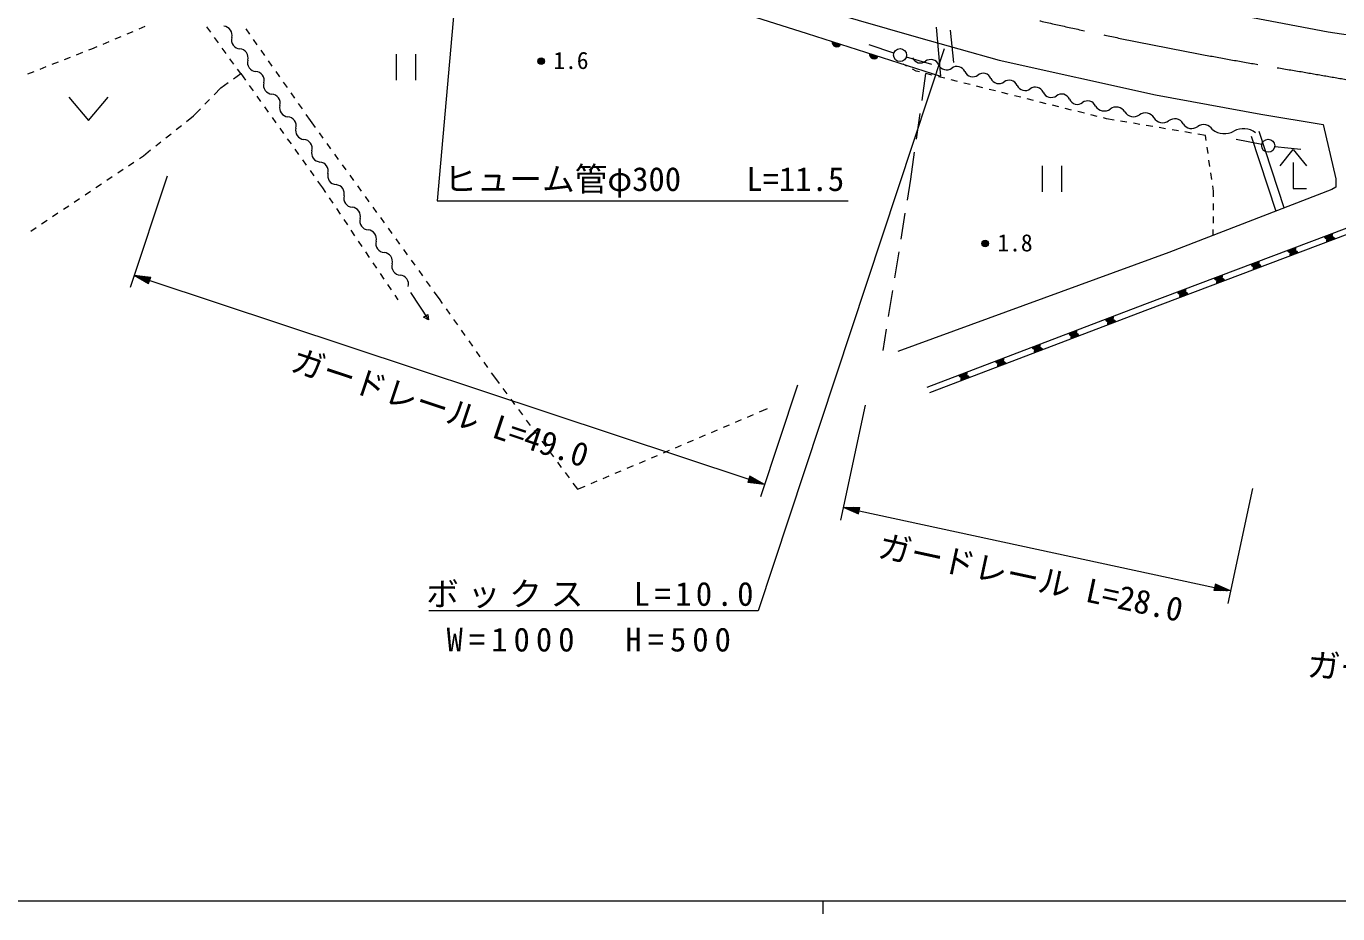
# Model space of a CAD drawing. Units: millimetres, scale not verified. Extents: x 40000 to 680000, y 20000 to 380000.
# Drawn here: x 107065 to 207408, y 204000 to 271912 of the extents above; entities that cross this region are included whole.
import ezdxf
from ezdxf.enums import TextEntityAlignment as Align

# ---------------------------------------------------------------- set-up
doc = ezdxf.new("R2010")
doc.units = ezdxf.units.MM
doc.header["$LTSCALE"] = 1000
doc.linetypes.add('CHAIN', pattern=[18.5, 12, -1.5, 3.5, -1.5])
for name, color, linetype, lineweight in [('M-BGD', 7, 'Continuous', 13), ('M-BMK', 2, 'CHAIN', 13), ('M-STR-HTXT', 7, 'Continuous', 13), ('M-STR-STRD', 7, 'Continuous', 13), ('M-TTL-BAND', 7, 'Continuous', 13)]:
    doc.layers.add(name, color=color, linetype=linetype, lineweight=lineweight)
doc.styles.add('ＭＳ ゴシック', font='')
doc.styles.get('ＭＳ ゴシック').set_extended_font_data('MS Gothic')

msp = doc.modelspace()

# ---------------------------------------------------------------- linework, layer by layer
at = {"layer": 'M-BGD'}
for p, q in [((114304, 271108), (113842, 270914)), ((115226, 271494), (114765, 271301)), ((116148, 271881), (115687, 271688)), ((121181, 271450), (120887, 271854)), ((121769, 270641), (121475, 271045)), ((123854, 271713), (124141, 271304)), ((176679, 271831), (177022, 268094)), ((178035, 269141), (177791, 271609)), ((112069, 270170), (111827, 270075)), ((112459, 270334), (112069, 270170)), ((113381, 270721), (112920, 270527)), ((122357, 269831), (122063, 270236)), ((124429, 270895), (124717, 270486)), ((125005, 270077), (125292, 269668)), ((173443, 269861), (171545, 270491)), ((109500, 269160), (109035, 268977)), ((110431, 269526), (109965, 269343)), ((111361, 269892), (110896, 269709)), ((122944, 269022), (122650, 269427)), ((125580, 269259), (125868, 268850)), ((135358, 269780), (135358, 267780)), ((136858, 269780), (136858, 267780)), ((174435, 268862), (174153, 269013)), ((174398, 269566), (176321, 269015)), ((107639, 268428), (107173, 268245)), ((108569, 268794), (108104, 268611)), ((122921, 267892), (123479, 268286)), ((123479, 268286), (123238, 268618)), ((123479, 268286), (123839, 267783)), ((126155, 268441), (126443, 268032)), ((175158, 268475), (174876, 268626)), ((175408, 268412), (175158, 268475)), ((175877, 268295), (175581, 266234)), ((176378, 268170), (175893, 268291)), ((177348, 267927), (176863, 268049)), ((121435, 266673), (121954, 267210)), ((121954, 267210), (122512, 267604)), ((124129, 267376), (124420, 266969)), ((126731, 267623), (127019, 267215)), ((178318, 267685), (177833, 267806)), ((179288, 267442), (178803, 267563)), ((180258, 267200), (179773, 267321)), ((181228, 266957), (180743, 267078)), ((110336, 266487), (111836, 264687)), ((111836, 264687), (113336, 266487)), ((120740, 265954), (121087, 266313)), ((124711, 266562), (125001, 266156)), ((127306, 266806), (127594, 266397)), ((127882, 265988), (128169, 265579)), ((182199, 266715), (181714, 266836)), ((183169, 266472), (182684, 266593)), ((184139, 266230), (183654, 266351)), ((185109, 265987), (184624, 266108)), ((119324, 264621), (119873, 265057)), ((119873, 265057), (120392, 265595)), ((125292, 265749), (125583, 265342)), ((125873, 264935), (126164, 264528)), ((128457, 265170), (128789, 264699)), ((175438, 265244), (175153, 263265)), ((186079, 265744), (185594, 265866)), ((187049, 265502), (186564, 265623)), ((188019, 265259), (187534, 265381)), ((188990, 265017), (188505, 265138)), ((118541, 263999), (118932, 264310)), ((126455, 264122), (126745, 263715)), ((128789, 264699), (129182, 264154)), ((189725, 264833), (189475, 264896)), ((190296, 264737), (189725, 264833)), ((191282, 264570), (190789, 264654)), ((192268, 264404), (191775, 264487)), ((193254, 264238), (192761, 264321)), ((194240, 264072), (193747, 264155)), ((195226, 263905), (194733, 263988)), ((116975, 262755), (117366, 263066)), ((117758, 263377), (118149, 263688)), ((127036, 263308), (127327, 262901)), ((129475, 263749), (129768, 263343)), ((130061, 262938), (130354, 262533)), ((196213, 263739), (195719, 263822)), ((197277, 263559), (196706, 263656)), ((197336, 263156), (197277, 263559)), ((201596, 262861), (199633, 263242)), ((200793, 263488), (202668, 257757)), ((203305, 258004), (201392, 263865)), ((115722, 261799), (116034, 262008)), ((116034, 262008), (116583, 262444)), ((127618, 262494), (127908, 262088)), ((130647, 262128), (130940, 261722)), ((175011, 262275), (174714, 260214)), ((197482, 262167), (197409, 262661)), ((202584, 262712), (204573, 262496)), ((203004, 261237), (204004, 262487)), ((204004, 262487), (205004, 261237)), ((114061, 260686), (114476, 260964)), ((114892, 261243), (115307, 261521)), ((128199, 261681), (128490, 261274)), ((131233, 261317), (131525, 260912)), ((184781, 261241), (184781, 259241)), ((186281, 261241), (186281, 259241)), ((197627, 261177), (197555, 261672)), ((204004, 261487), (204004, 259487)), ((113230, 260129), (113645, 260408)), ((128780, 260867), (129071, 260460)), ((129362, 260054), (129722, 259550)), ((131818, 260507), (132111, 260101)), ((174714, 260214), (174452, 258593)), ((197773, 260188), (197700, 260683)), ((111568, 259016), (111984, 259295)), ((112399, 259573), (112815, 259851)), ((129722, 259550), (129956, 259202)), ((132404, 259696), (132697, 259291)), ((197905, 259290), (197846, 259693)), ((197902, 258846), (197905, 259290)), ((204004, 259487), (205004, 259487)), ((109907, 257903), (110322, 258182)), ((110737, 258460), (111153, 258738)), ((130235, 258787), (130515, 258373)), ((130794, 257958), (131073, 257543)), ((132990, 258886), (133283, 258480)), ((133576, 258075), (133869, 257670)), ((197895, 257846), (197899, 258346)), ((108245, 256790), (108660, 257068)), ((109076, 257347), (109491, 257625)), ((131353, 257129), (131632, 256714)), ((134161, 257265), (134454, 256860)), ((174293, 257606), (173974, 255631)), ((197889, 256846), (197892, 257346)), ((107414, 256234), (107830, 256512)), ((131911, 256299), (132191, 255884)), ((134747, 256454), (135040, 256049)), ((197883, 255902), (197885, 256346)), ((132470, 255470), (132750, 255055)), ((135333, 255644), (135626, 255239)), ((133029, 254640), (133308, 254226)), ((135919, 254833), (136212, 254428)), ((136504, 254023), (136797, 253618)), ((173815, 254644), (173496, 252670)), ((133588, 253811), (133867, 253396)), ((134146, 252982), (134426, 252567)), ((137090, 253212), (137383, 252807)), ((134705, 252152), (134984, 251738)), ((137676, 252402), (137969, 251997)), ((135264, 251323), (135498, 250975)), ((136467, 251531), (137834, 249438)), ((138262, 251591), (138655, 251047)), ((138655, 251047), (138897, 250705)), ((173337, 251682), (173018, 249708)), ((139185, 250297), (139474, 249888)), ((137472, 249649), (137786, 249855)), ((137834, 249438), (137472, 249649)), ((137786, 249855), (137834, 249438)), ((139762, 249480), (140051, 249072)), ((140340, 248663), (140628, 248255)), ((172859, 248721), (172597, 247100)), ((140917, 247847), (141205, 247438)), ((141494, 247030), (141782, 246622)), ((142071, 246213), (142359, 245805)), ((142648, 245397), (142889, 245055)), ((142889, 245055), (143237, 244585)), ((143535, 244183), (143833, 243781)), ((144130, 243379), (144428, 242977)), ((144725, 242576), (145023, 242174)), ((162258, 242009), (162718, 242204)), ((163178, 242399), (163771, 242651)), ((145321, 241772), (145618, 241370)), ((145916, 240968), (146213, 240566)), ((159497, 240836), (159957, 241031)), ((160417, 241227), (160877, 241422)), ((161337, 241618), (161798, 241813)), ((146511, 240165), (146808, 239763)), ((156735, 239663), (157196, 239859)), ((157656, 240054), (158116, 240250)), ((158576, 240445), (159036, 240640)), ((147106, 239361), (147404, 238959)), ((154894, 238881), (155355, 239077)), ((155815, 239272), (156275, 239468)), ((147701, 238557), (147999, 238156)), ((152133, 237709), (152593, 237904)), ((153054, 238100), (153514, 238295)), ((153974, 238490), (154434, 238686)), ((148296, 237754), (148594, 237352)), ((148891, 236950), (149240, 236480)), ((150292, 236927), (150752, 237122)), ((151213, 237318), (151673, 237513)), ((149240, 236480), (149832, 236731))]:
    msp.add_line(p, q, dxfattribs=at)
for points in [[(77141, 311282), (88062, 305888), (110612, 295240), (122254, 289823), (138454, 283167), (142436, 281607), (155855, 276853), (163712, 274413), (175337, 271058), (181490, 269309), (193474, 266672), (201511, 265174), (206283, 264403), (207269, 260223), (207251, 259595), (206946, 259415), (194496, 254590), (173758, 247019)], [(107131, 295599), (126649, 286899), (140499, 280745), (155604, 274933), (166816, 271363), (177022, 268094)], [(175983, 244301), (192658, 250643), (215094, 259116)], [(215281, 258686), (192844, 250213), (176170, 243872)]]:
    msp.add_lwpolyline(points, dxfattribs=at)
for centre, radius in [((173918, 269704), 500), ((146459, 269246), 250), ((146459, 269246), 204), ((146459, 269246), 159), ((146459, 269246), 114), ((146459, 269246), 68.2), ((146459, 269246), 22.7), ((202087, 262766), 500), ((180436, 255289), 250), ((180436, 255289), 204), ((180436, 255289), 159), ((180436, 255289), 114), ((180436, 255289), 68.2), ((180436, 255289), 22.7)]:
    msp.add_circle(centre, radius, dxfattribs=at)
for centre, radius, start, end in [((122126, 271226), 688, 344.86397, 85.77602), ((123454, 270867), 688, 164.86397, 265.77602), ((123353, 269495), 688, 344.86397, 85.77602), ((169073, 270697), 354, 171.03749, 333.44267), ((169073, 270697), 283, 173.26153, 331.21863), ((169073, 270697), 212, 177.00786, 327.4723), ((169073, 270697), 142, 184.71959, 319.76058), ((169073, 270697), 100, 195.03725, 309.44291), ((124681, 269135), 688, 164.86397, 265.77602), ((171930, 269782), 354, 171.03749, 333.44267), ((171930, 269782), 283, 173.26153, 331.21863), ((171930, 269782), 212, 177.00786, 327.4723), ((171930, 269782), 142, 184.71959, 319.76058), ((171930, 269782), 100, 195.03725, 309.44291), ((175476, 269762), 661, 203.65397, 306.79392), ((176267, 268704), 661, 23.65397, 126.79392), ((177477, 269235), 661, 203.65397, 306.79392), ((124580, 267763), 688, 344.86397, 85.77602), ((178269, 268176), 661, 23.65397, 126.79392), ((179479, 268707), 661, 203.65397, 306.79392), ((180270, 267649), 661, 23.65397, 126.79392), ((125908, 267404), 688, 164.86397, 265.77602), ((181480, 268179), 661, 203.65397, 306.79392), ((182272, 267121), 661, 23.65397, 126.79392), ((183482, 267651), 661, 203.65397, 306.79392), ((184273, 266593), 661, 23.65397, 126.79392), ((125807, 266031), 688, 344.86397, 85.77602), ((185483, 267123), 661, 203.65397, 306.79392), ((186275, 266065), 661, 23.65397, 126.79392), ((187485, 266595), 661, 203.65397, 306.79392), ((188276, 265537), 661, 23.65397, 126.79392), ((127135, 265672), 688, 164.86397, 265.77602), ((127034, 264299), 688, 344.86397, 85.77602), ((189543, 266203), 774, 211.24546, 306.04618), ((190453, 264952), 774, 31.24546, 126.04618), ((191776, 265755), 774, 211.24546, 306.04618), ((192687, 264504), 774, 31.24546, 126.04618), ((128362, 263940), 688, 164.86397, 265.77602), ((194010, 265306), 774, 211.24546, 306.04618), ((194920, 264055), 774, 31.24546, 126.04618), ((196243, 264858), 774, 211.24546, 306.04618), ((197154, 263607), 774, 31.24546, 126.04618), ((198735, 265186), 1495, 232.03205, 299.2658), ((200196, 262578), 1495, 52.03205, 119.2658), ((128261, 262568), 688, 344.86397, 85.77602), ((129589, 262208), 688, 164.86397, 265.77602), ((129488, 260836), 688, 344.86397, 85.77602), ((130816, 260477), 688, 164.86397, 265.77602), ((130715, 259104), 688, 344.86397, 85.77602), ((132043, 258745), 688, 164.86397, 265.77602), ((131942, 257372), 688, 344.86397, 85.77602), ((133270, 257013), 688, 164.86397, 265.77602), ((133169, 255641), 688, 344.86397, 85.77602), ((206663, 255990), 354, 209.48554, 11.89072), ((206663, 255990), 283, 211.70958, 9.66668), ((206663, 255990), 212, 215.45591, 5.92035), ((206663, 255990), 142, 223.16763, 358.20862), ((206663, 255990), 100, 233.4853, 347.89096), ((134498, 255281), 688, 164.86397, 265.77602), ((203857, 254930), 354, 209.48554, 11.89072), ((203857, 254930), 283, 211.70958, 9.66668), ((203857, 254930), 212, 215.45591, 5.92035), ((203857, 254930), 142, 223.16763, 358.20862), ((203857, 254930), 100, 233.4853, 347.89096), ((206889, 255459), 354, 29.48554, 191.89072), ((206889, 255459), 283, 31.70958, 189.66668), ((206889, 255459), 212, 35.45591, 185.92035), ((206889, 255459), 142, 43.16763, 178.20862), ((206889, 255459), 100, 53.4853, 167.89096), ((134396, 253909), 688, 344.86397, 85.77602), ((201050, 253870), 354, 209.48554, 11.89072), ((201050, 253870), 283, 211.70958, 9.66668), ((201050, 253870), 212, 215.45591, 5.92035), ((204082, 254399), 354, 29.48554, 191.89072), ((204082, 254399), 283, 31.70958, 189.66668), ((204082, 254399), 212, 35.45591, 185.92035), ((204082, 254399), 142, 43.16763, 178.20862), ((204082, 254399), 100, 53.4853, 167.89096), ((135725, 253550), 688, 164.86397, 265.77602), ((198244, 252810), 354, 209.48554, 11.89072), ((201275, 253339), 354, 29.48554, 191.89072), ((201050, 253870), 142, 223.16763, 358.20862), ((201050, 253870), 100, 233.4853, 347.89096), ((201275, 253339), 283, 31.70958, 189.66668), ((201275, 253339), 212, 35.45591, 185.92035), ((201275, 253339), 142, 43.16763, 178.20862), ((201275, 253339), 100, 53.4853, 167.89096), ((135623, 252177), 688, 344.86397, 85.77602), ((198244, 252810), 283, 211.70958, 9.66668), ((198244, 252810), 212, 215.45591, 5.92035), ((198469, 252279), 354, 29.48554, 191.89072), ((198244, 252810), 142, 223.16763, 358.20862), ((198244, 252810), 100, 233.4853, 347.89096), ((198469, 252279), 283, 31.70958, 189.66668), ((198469, 252279), 212, 35.45591, 185.92035), ((198469, 252279), 142, 43.16763, 178.20862), ((198469, 252279), 100, 53.4853, 167.89096), ((195437, 251751), 354, 209.48554, 11.89072), ((195437, 251751), 283, 211.70958, 9.66668), ((195437, 251751), 212, 215.45591, 5.92035), ((195662, 251220), 354, 29.48554, 191.89072), ((195437, 251751), 142, 223.16763, 358.20862), ((195437, 251751), 100, 233.4853, 347.89096), ((195662, 251220), 283, 31.70958, 189.66668), ((195662, 251220), 212, 35.45591, 185.92035), ((195662, 251220), 142, 43.16763, 178.20862), ((195662, 251220), 100, 53.4853, 167.89096), ((189909, 249656), 354, 209.61982, 12.025), ((189909, 249656), 283, 211.84386, 9.80096), ((189909, 249656), 212, 215.59019, 6.05463), ((190134, 249125), 354, 29.61982, 192.025), ((189909, 249656), 142, 223.30192, 358.3429), ((189909, 249656), 100, 233.61958, 348.02524), ((190134, 249125), 283, 31.84386, 189.80096), ((190134, 249125), 212, 35.59019, 186.05463), ((190134, 249125), 142, 43.30192, 178.3429), ((190134, 249125), 100, 53.61958, 168.02524), ((187105, 248589), 354, 209.61982, 12.025), ((187105, 248589), 283, 211.84386, 9.80096), ((187105, 248589), 212, 215.59019, 6.05463), ((187330, 248058), 354, 29.61982, 192.025), ((187105, 248589), 142, 223.30192, 358.3429), ((187105, 248589), 100, 233.61958, 348.02524), ((187330, 248058), 283, 31.84386, 189.80096), ((187330, 248058), 212, 35.59019, 186.05463), ((187330, 248058), 142, 43.30192, 178.3429), ((187330, 248058), 100, 53.61958, 168.02524), ((184301, 247523), 354, 209.61982, 12.025), ((184301, 247523), 283, 211.84386, 9.80096), ((184301, 247523), 212, 215.59019, 6.05463), ((184526, 246992), 354, 29.61982, 192.025), ((184301, 247523), 142, 223.30192, 358.3429), ((184301, 247523), 100, 233.61958, 348.02524), ((184526, 246992), 283, 31.84386, 189.80096), ((184526, 246992), 212, 35.59019, 186.05463), ((184526, 246992), 142, 43.30192, 178.3429), ((184526, 246992), 100, 53.61958, 168.02524), ((181497, 246456), 354, 209.61982, 12.025), ((181497, 246456), 283, 211.84386, 9.80096), ((181497, 246456), 212, 215.59019, 6.05463), ((181722, 245926), 354, 29.61982, 192.025), ((181497, 246456), 142, 223.30192, 358.3429), ((181497, 246456), 100, 233.61958, 348.02524), ((181722, 245926), 283, 31.84386, 189.80096), ((181722, 245926), 212, 35.59019, 186.05463), ((181722, 245926), 142, 43.30192, 178.3429), ((181722, 245926), 100, 53.61958, 168.02524), ((178693, 245390), 354, 209.61982, 12.025), ((178693, 245390), 283, 211.84386, 9.80096), ((178693, 245390), 212, 215.59019, 6.05463), ((178918, 244859), 354, 29.61982, 192.025), ((178693, 245390), 142, 223.30192, 358.3429), ((178693, 245390), 100, 233.61958, 348.02524), ((178918, 244859), 283, 31.84386, 189.80096), ((178918, 244859), 212, 35.59019, 186.05463), ((178918, 244859), 142, 43.30192, 178.3429), ((178918, 244859), 100, 53.61958, 168.02524)]:
    msp.add_arc(centre, radius, start, end, dxfattribs=at)
at = {"layer": 'M-BMK'}
for centre, radius, start, end in [((254019, 575853), 311362, 254.63798, 260.89202), ((262469, 591928), 328623, 259.88093, 270.56418)]:
    msp.add_arc(centre, radius, start, end, dxfattribs=at)
at = {"layer": 'M-STR-HTXT'}
for p, q in [((140521, 281302), (138512, 258554)), ((177288, 270188), (163056, 227176)), ((117844, 260450), (115009, 251908)), ((138512, 258554), (169962, 258554)), ((115324, 252857), (116432, 252226)), ((115324, 252857), (116589, 252701)), ((115324, 252857), (116510, 252464)), ((116495, 252416), (115546, 252731)), ((116526, 252511), (115577, 252826)), ((115767, 252605), (116479, 252369)), ((115830, 252795), (116542, 252559)), ((116463, 252321), (115989, 252479)), ((116558, 252606), (116083, 252764)), ((116210, 252353), (116447, 252274)), ((116336, 252732), (116573, 252654)), ((116432, 252226), (116589, 252701)), ((116510, 252464), (162359, 237249)), ((166065, 244448), (163230, 235906)), ((171261, 242920), (169365, 234122)), ((162438, 237486), (162280, 237012)), ((163545, 236855), (162280, 237012)), ((162533, 236981), (162296, 237059)), ((162312, 237107), (162786, 236949)), ((163039, 236918), (162327, 237154)), ((162343, 237202), (163292, 236887)), ((163545, 236855), (162359, 237249)), ((162375, 237297), (163324, 236982)), ((163102, 237108), (162390, 237344)), ((162406, 237392), (162881, 237234)), ((162659, 237360), (162422, 237439)), ((163545, 236855), (162438, 237486)), ((200897, 236534), (199001, 227736)), ((169575, 235100), (170745, 234592)), ((169575, 235100), (170850, 235081)), ((169575, 235100), (170797, 234837)), ((170787, 234788), (169809, 234998)), ((170808, 234885), (169830, 235096)), ((170043, 234897), (170776, 234739)), ((170085, 235092), (170818, 234934)), ((170829, 234983), (170340, 235089)), ((170595, 235085), (170839, 235032)), ((170745, 234592), (170850, 235081)), ((170797, 234837), (197989, 228977)), ((170766, 234690), (170277, 234795)), ((170511, 234694), (170755, 234641)), ((198042, 229221), (197937, 228732)), ((197958, 228830), (198447, 228725)), ((198701, 228721), (197968, 228879)), ((197979, 228928), (198956, 228717)), ((199211, 228713), (197989, 228977)), ((198000, 229026), (198977, 228815)), ((198744, 228917), (198010, 229075)), ((198021, 229123), (198510, 229018)), ((198276, 229120), (198031, 229172)), ((199211, 228713), (198042, 229221)), ((199211, 228713), (197937, 228732)), ((198192, 228729), (197947, 228781)), ((163056, 227176), (137856, 227176))]:
    msp.add_line(p, q, dxfattribs=at)
at = {"layer": 'M-STR-STRD'}
msp.add_lwpolyline([(169016, 280046), (177142, 277732), (183493, 276135), (188677, 274933), (197934, 273148), (206671, 271480), (214869, 270251), (226153, 268807), (229633, 268412)], dxfattribs=at)
at = {"layer": 'M-TTL-BAND'}
for p, q in [((40000, 205000), (579000, 205000)), ((168000, 205000), (168000, 204000))]:
    msp.add_line(p, q, dxfattribs=at)

# ---------------------------------------------------------------- texts
at = {"layer": 'M-BGD', "style": 'ＭＳ ゴシック'}
for s, p in [('1.6', (147392, 268242)), ('1.8', (181369, 254285))]:
    msp.add_text(s, height=1320, dxfattribs=at).set_placement(p, align=Align.BOTTOM_LEFT)
at = {"layer": 'M-STR-HTXT', "style": 'ＭＳ ゴシック'}
msp.add_text('ヒューム管φ300\u3000\u3000L=11.5', height=1833, dxfattribs=at).set_placement((154337, 258754), align=Align.BOTTOM_CENTER)
for s, rotation, p in [('ガードレール L=49.0', 341.642, (138269, 241345)), ('ガードレール L=28.0', 347.839, (183614, 228290)), ('ガードレール L=13.0', 355.579, (216811, 220722))]:
    msp.add_text(s, height=1833, rotation=rotation, dxfattribs=at).set_placement(p, align=Align.BOTTOM_CENTER)
at = {"layer": 'M-STR-HTXT', "char_height": 1833, "attachment_point": 8, "style": 'ＭＳ ゴシック'}
for s, insert in [('\\T1.27;ボックス\u3000L=10.0', (150356, 227376)), ('\\T1.37;W=1000\u3000H=500', (150334, 224039))]:
    msp.add_mtext(s, dxfattribs=dict(at, insert=insert))

doc.saveas('drawing.dxf')
